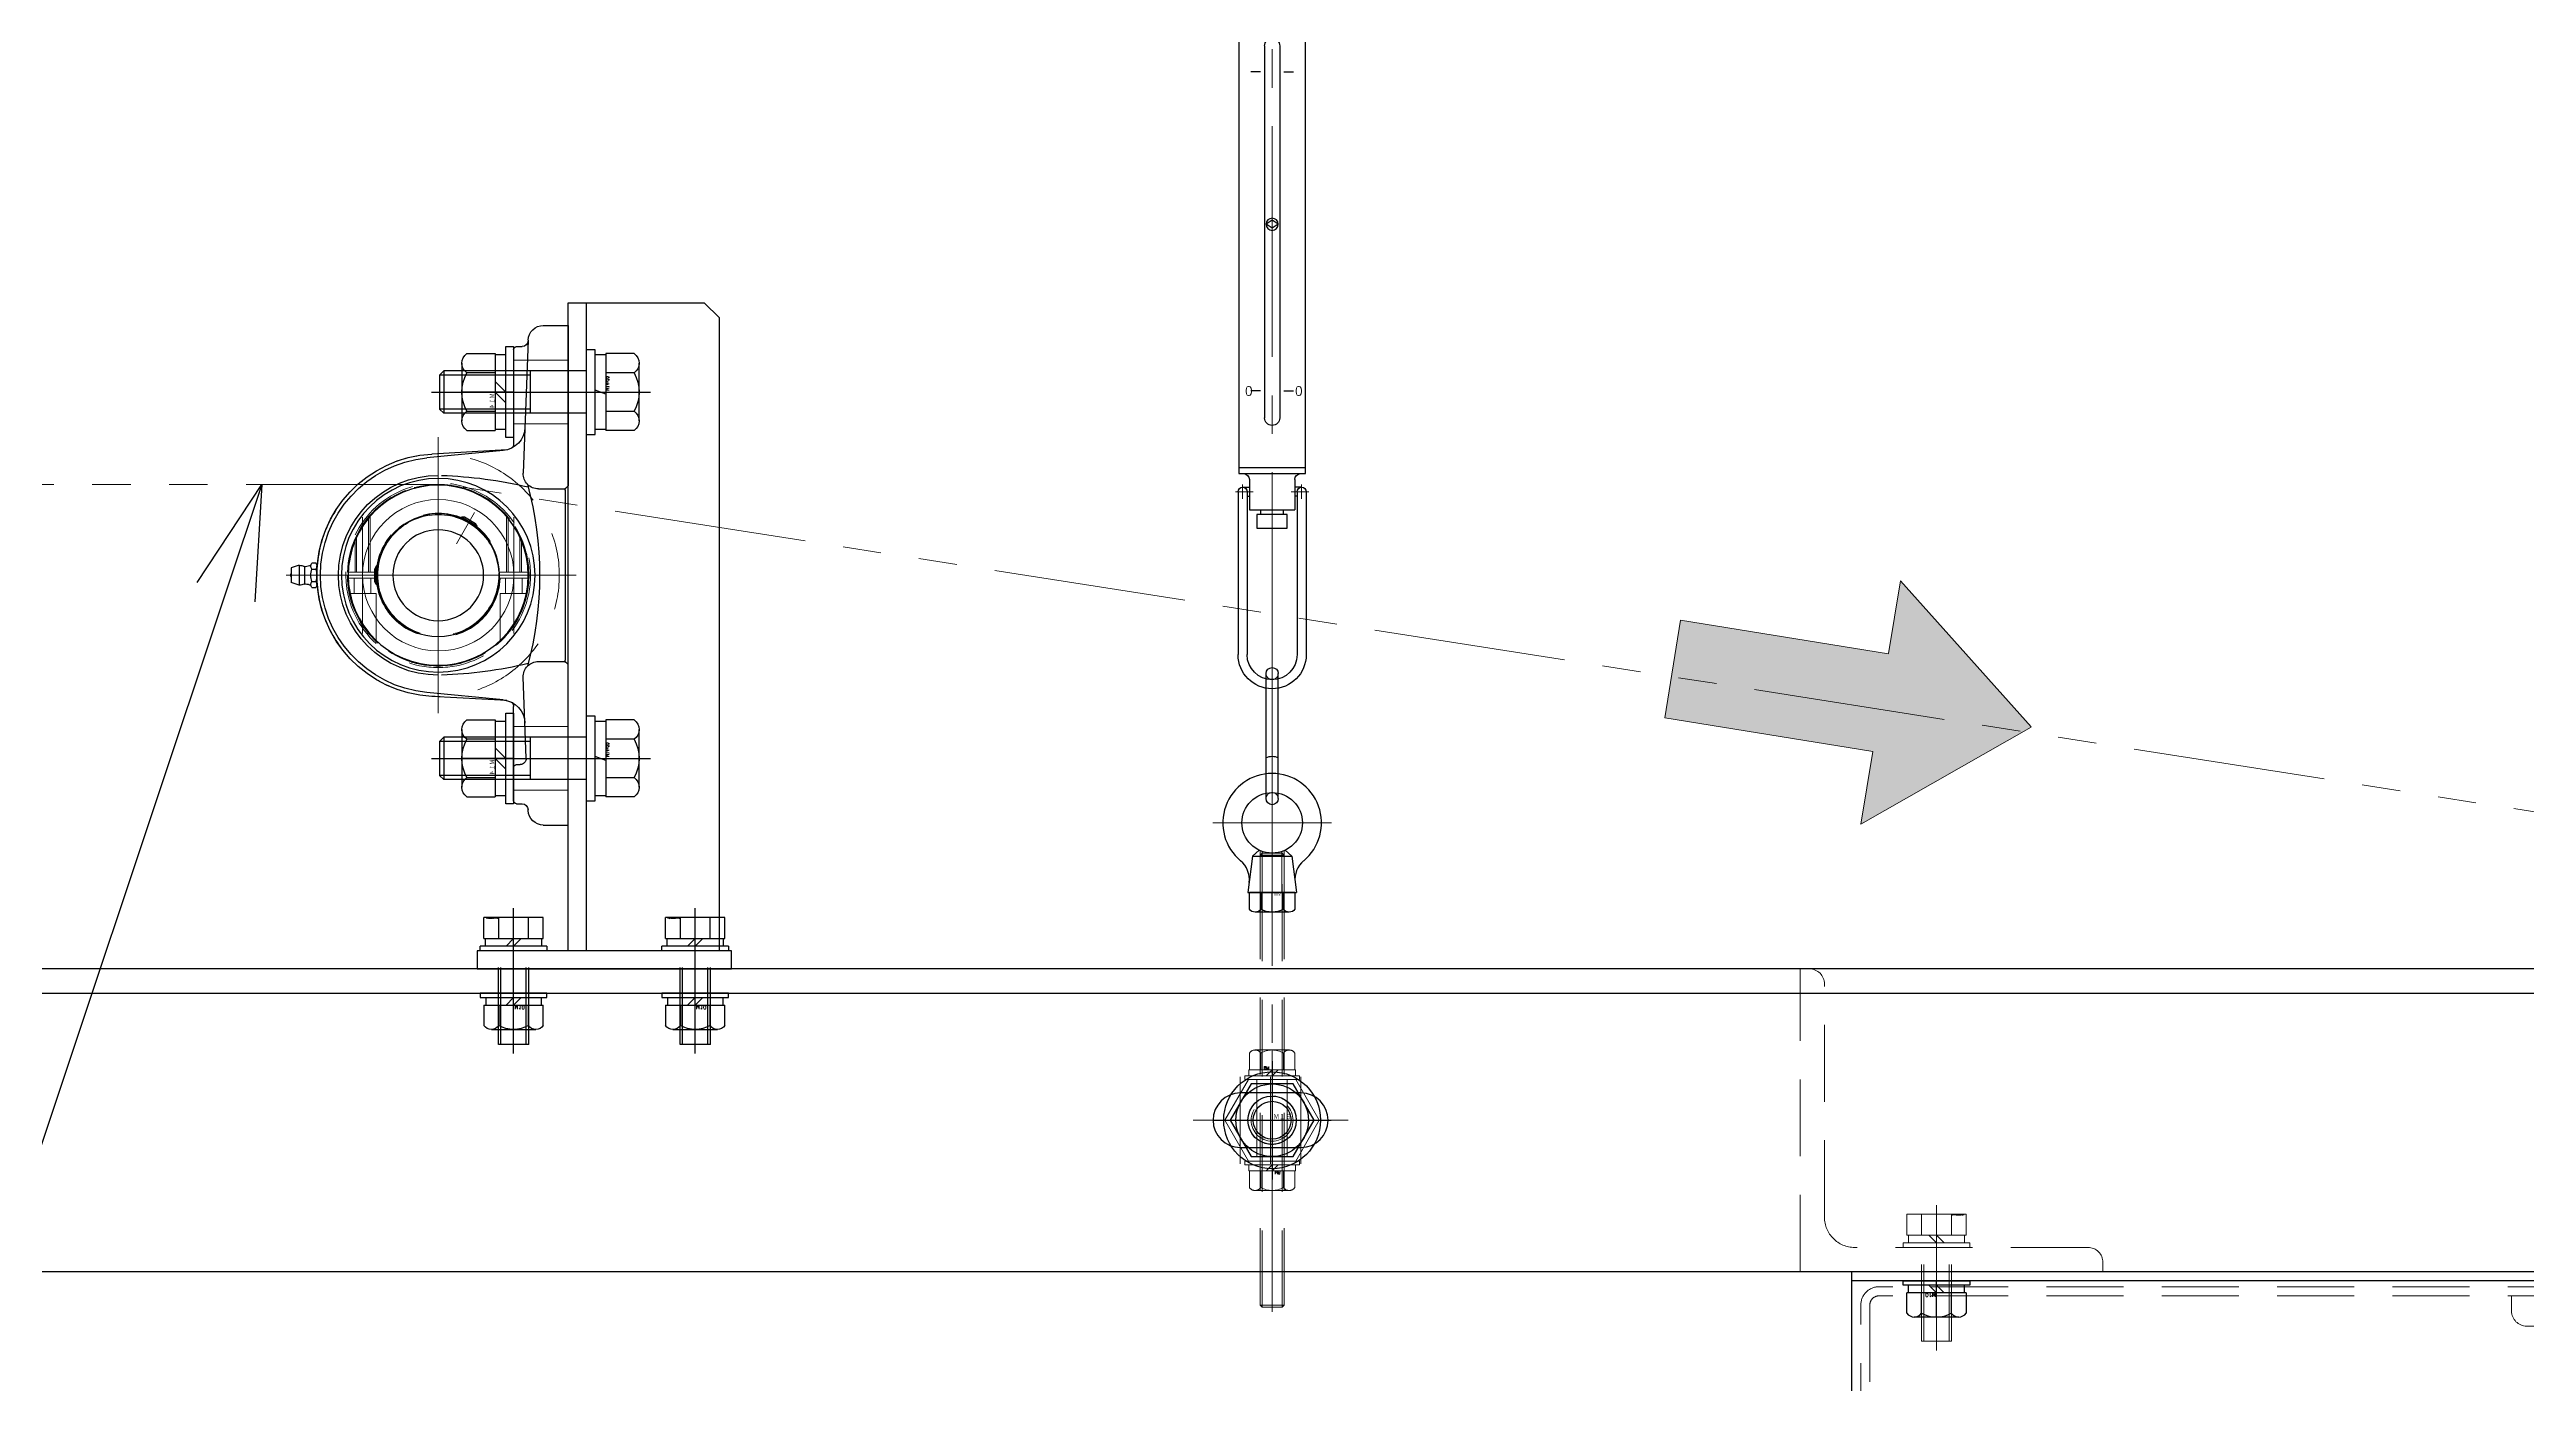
# Model space of a CAD drawing. Header units: millimetres. Extents: x -8731 to 85711, y -14522 to 31379.
# Drawn here: x 6672 to 7491, y 21304 to 21745 of the extents above; entities that cross this region are included whole.
import ezdxf
from ezdxf import colors
from ezdxf.entities.mleader import LeaderData, LeaderLine
from ezdxf.math import Vec2, Vec3

# ---------------------------------------------------------------- set-up
doc = ezdxf.new("R2010")
doc.units = ezdxf.units.MM
doc.header["$LTSCALE"] = 4
for name, pattern in [('CENTER2', [28.575, 19.05, -3.175, 3.175, -3.175]), ('HIDDEN', [9.525, 6.35, -3.175]), ('PHANTOM2', [31.75, 15.875, -3.175, 3.175, -3.175, 3.175, -3.175])]:
    doc.linetypes.add(name, pattern=pattern)
for name, color, linetype, lineweight in [('01_NORMAL', 7, 'Continuous', 25), ('04_HIDDEN', 2, 'HIDDEN', 13), ('05_CENTER', 4, 'CENTER2', 13), ('06_PHANTOM', 2, 'PHANTOM2', 13), ('08_DIM', 3, 'Continuous', 13)]:
    doc.layers.add(name, color=color, linetype=linetype, lineweight=lineweight)
doc.layers.add('10_DRAFT', color=8, linetype='Continuous', lineweight=0, plot=False)
doc.styles.add('KANJI0', font='txt.shx', dxfattribs={"width": 0.9, "height": 30, "bigfont": 'bigfont'})
doc.styles.add('KSS_TXT', font='txt.shx', dxfattribs={"bigfont": 'extfont2.shx'})
doc.styles.add('KSS_TXT_L', font='txt.shx', dxfattribs={"height": 9, "bigfont": 'extfont2.shx'})
doc.styles.get("Standard").update_dxf_attribs({"font": 'txt.shx', "bigfont": 'extfont2.shx'})

# ---------------------------------------------------------------- blocks, each defined once
blk = doc.blocks.new('16b_1_1_1')
at = {"color": 0, "linetype": 'CENTER2'}
for p, q in [((0, 19.54), (0, -19.54)), ((-19.54, 0), (19.54, 0))]:
    blk.add_line(p, q, dxfattribs=at)
at = {"color": 0}
for p, q in [((-6.92, 11.99), (-13.85, 0)), ((6.93, 11.99), (-6.92, 11.99)), ((13.85, 0), (6.93, 11.99)), ((-13.85, 0), (-6.92, -11.99)), ((6.93, -11.99), (13.85, 0)), ((-6.92, -11.99), (6.93, -11.99))]:
    blk.add_line(p, q, dxfattribs=at)
for radius in [16, 11.99, 8, 6.25]:
    blk.add_circle((0, 0), radius, dxfattribs=at)
at = {"layer": '10_DRAFT', "style": 'KANJI0', "width": 0.82}
blk.add_text('Ｍ１６', height=1.714, dxfattribs=at).set_placement((0.41, 0.18))
blk = doc.blocks.new('A$C04EE0C66_1')
at = {"color": 0}
blk.add_lwpolyline([(-7.8, 13.5), (-15.6, 0), (-7.8, -13.5), (7.79, -13.5), (15.58, 0), (7.79, 13.5)], close=True, dxfattribs=at)
for radius in [8, 6.92]:
    blk.add_circle((-0.01, 0), radius, dxfattribs=at)
at = {"layer": '04_HIDDEN'}
for p, q in [((-5.01, 13.5), (-5.01, -13.5)), ((4.99, 13.5), (4.99, -13.5))]:
    blk.add_line(p, q, dxfattribs=at)
at = {"layer": '05_CENTER'}
for p, q in [((-0.01, -19.61), (-0.01, 19.61)), ((19.61, 0), (-19.62, 0))]:
    blk.add_line(p, q, dxfattribs=at)
blk = doc.blocks.new('_Open30')
at = {"color": 0, "linetype": 'ByBlock', "lineweight": -2}
for p, q in [((-1, 0.268), (0, 0)), ((0, 0), (-1, -0.268)), ((0, 0), (-1, 0))]:
    blk.add_line(p, q, dxfattribs=at)
blk = doc.blocks.new('A$C68742FED_1')
at = {"color": 0}
for p, q in [((-2, 2), (39.3, 2)), ((-2, -2), (39.3, -2))]:
    blk.add_line(p, q, dxfattribs=at)
for centre, radius, start, end in [((-2, 0), 2, 90, 270), ((7.24, -0.02), 4.75, 335.33734, 25.17918), ((39.3, 0), 2, 270, 90)]:
    blk.add_arc(centre, radius, start, end, dxfattribs=at)
at = {"layer": '04_HIDDEN', "color": 0}
for centre, start, end in [((-2, 0), 270, 90), ((39.3, 0), 90, 270)]:
    blk.add_arc(centre, 2, start, end, dxfattribs=at)
at = {"layer": '05_CENTER', "color": 0}
blk.add_line((43.28, 0), (-7.24, 0), dxfattribs=at)
blk = doc.blocks.new('M8アイナットa_1')
at = {"color": 0}
for p, q in [((-6.54, 12), (-8, 0)), ((-6.54, 12), (-4.28, 13.96)), ((-6.54, 12), (6.54, 12)), ((6.54, 12), (4.28, 13.96)), ((6.54, 12), (8, 0)), ((-8, 0), (8, 0))]:
    blk.add_line(p, q, dxfattribs=at)
blk.add_circle((0, 23), 10, dxfattribs=at)
for centre, radius, start, end in [((0, 23), 16.3, 309.73857, 230.26143), ((-15.53, 4.31), 8, 353.07189, 50.26143), ((15.53, 4.31), 8, 129.73857, 186.92811)]:
    blk.add_arc(centre, radius, start, end, dxfattribs=at)
at = {"layer": '04_HIDDEN', "color": 0}
for p, q in [((-4, 13.83), (-4, 0)), ((-3.25, 13.54), (-3.25, 0)), ((3.25, 13.54), (3.25, 0)), ((4, 13.83), (4, 0))]:
    blk.add_line(p, q, dxfattribs=at)
at = {"layer": '05_CENTER', "color": 0}
for p, q in [((0, 42.41), (0, -2.36)), ((-19.57, 23), (19.57, 23))]:
    blk.add_line(p, q, dxfattribs=at)
blk = doc.blocks.new('A$C49BB2EA1_1')
at = {"color": 0}
for p, q in [((-4, 149.32), (-3.32, 150)), ((-4, 149.32), (-4, 0.68)), ((4, 149.32), (-4, 149.32)), ((-3.32, 150), (-3.32, 0)), ((3.32, 150), (-3.32, 150)), ((3.32, 150), (3.32, 0)), ((4, 149.32), (3.32, 150)), ((4, 149.32), (4, 0.68)), ((4, 0.68), (-4, 0.68)), ((-4, 0.68), (-3.32, 0)), ((3.32, 0), (-3.32, 0)), ((4, 0.68), (3.32, 0))]:
    blk.add_line(p, q, dxfattribs=at)
at = {"color": 0, "linetype": 'CENTER2'}
blk.add_line((0, 151.55), (0, -1.71), dxfattribs=at)
blk = doc.blocks.new('M8Nu_1_1_1')
at = {"color": 0}
for p, q in [((-7.5, 5.5), (-7.5, 0)), ((-7.5, 5.5), (-7.5, 0)), ((7.5, 0), (-7.5, 0)), ((5.62, 6.5), (-5.62, 6.5)), ((5.62, 6.5), (-5.62, 6.5)), ((-3.75, 0), (-3.75, 5.5)), ((-3.75, 0), (-3.75, 5.5)), ((3.75, 5.5), (3.75, 0)), ((3.75, 5.5), (3.75, 0)), ((7.5, 0), (7.5, 5.5)), ((7.5, 0), (7.5, 5.5))]:
    blk.add_line(p, q, dxfattribs=at)
at = {"color": 0, "linetype": 'CENTER2'}
blk.add_line((0, 6.5), (0, 0), dxfattribs=at)
at = {"color": 0}
for centre, radius, start, end in [((-5.62, 4.25), 2.25, 33.626, 146.374), ((-5.62, 4.25), 2.25, 33.626, 146.374), ((0, -1), 7.5, 60, 120), ((5.62, 4.25), 2.25, 33.626, 146.374)]:
    blk.add_arc(centre, radius, start, end, dxfattribs=at)
at = {"layer": '10_DRAFT', "style": 'KANJI0', "width": 0.82}
blk.add_text('Ｍ８', height=1, dxfattribs=at).set_placement((0.71, -0.03))
blk = doc.blocks.new('ST-10d_1')
at = {"color": 0}
for p, q in [((-271.05, 12.5), (-274.46, 2)), ((-217.05, 9), (-269.05, 9)), ((-70.05, 11), (-70.05, -11)), ((-68.05, 11), (-68.05, 11)), ((-63.55, 9.75), (-63.55, 7.5)), ((-62.05, 11.25), (-8.25, 11.25)), ((-62.05, 8.25), (-8.25, 8.25)), ((-60.55, 8.25), (-60.55, 7.5)), ((-295.05, 2), (-343.05, 2)), ((-209.31, 2.5), (-86.48, 2.5)), ((-200.74, 3.84), (-200.74, 7.03)), ((-151.71, 0), (-150.4, 2)), ((-150.4, -2), (-151.71, 0)), ((-149.1, 0), (-150.4, 2)), ((-150.4, -2), (-149.1, 0)), ((-95.34, 3.84), (-95.34, 7.03)), ((-66.05, 7.5), (-56.05, 7.5)), ((-56.05, 7.5), (-56.05, -7.5)), ((-54.52, 3.72), (-56.05, 3.72)), ((-295.05, -2), (-343.05, -2)), ((-271.05, -12.5), (-274.46, -2)), ((-209.31, -2.5), (-86.48, -2.5)), ((-200.74, -3.84), (-200.74, -7.03)), ((-95.34, -3.84), (-95.34, -7.03)), ((-66.05, -7.5), (-56.05, -7.5)), ((-63.55, -9.75), (-63.55, -7.5)), ((-60.55, -8.25), (-60.55, -7.5)), ((-54.52, -3.72), (-56.05, -3.72)), ((-217.05, -9), (-269.05, -9)), ((-62.05, -8.25), (-8.25, -8.25)), ((-62.05, -11.25), (-8.25, -11.25))]:
    blk.add_line(p, q, dxfattribs=at)
for points in [[(-271.05, 12.5), (-271.05, -12.5), (-269.05, -12.5), (-269.05, 12.5)], [(-68.05, 11), (-68.05, -11), (-217.05, -11), (-217.05, 11)], [(-272.51, 2), (-272.51, -2), (-288.55, -2), (-288.55, 2)], [(-50.05, 5), (-50.05, -5), (-54.52, -5), (-54.52, 5)]]:
    blk.add_lwpolyline(points, close=True, dxfattribs=at)
for centre, radius in [((-291.05, 0), 10), ((-343.05, 0), 2), ((-291.05, 0), 6), ((-295.05, 0), 2), ((-150.4, 0), 2)]:
    blk.add_circle(centre, radius, dxfattribs=at)
for centre, radius, start, end in [((-66.05, 9.5), 2, 180, 270), ((-62.05, 9.75), 1.5, 90, 270), ((-8.25, 0), 11.25, 270, 90), ((-8.25, 0), 8.25, 270, 90), ((-209.31, 0), 2.5, 90, 270), ((-86.48, 0), 2.5, 270, 90), ((-66.05, -9.5), 2, 90, 180), ((-62.05, -9.75), 1.5, 90, 270)]:
    blk.add_arc(centre, radius, start, end, dxfattribs=at)
blk.add_ellipse((-325.78, 0), major_axis=(0, 2), ratio=0.707107, dxfattribs=at)
at = {"layer": '05_CENTER', "color": 0}
blk.add_line((7.71, 0), (-349.94, 0), dxfattribs=at)
at = {"layer": '10_DRAFT'}
for p, q in [((-59.69, 9.75), (-64.4, 9.75)), ((-62.05, 12.11), (-62.05, 6.3)), ((-62.05, -12.11), (-62.05, -6.3)), ((-59.69, -9.75), (-64.4, -9.75))]:
    blk.add_line(p, q, dxfattribs=at)
at = {"layer": '08_DIM', "color": 0, "style": 'KSS_TXT'}
for p in [(-96.83, 9.01), (-96.83, -7.51)]:
    blk.add_text('0', height=3, rotation=270, dxfattribs=at).set_placement(p)
blk = doc.blocks.new('M8Nza_1_1_1')
at = {"color": 0}
for p, q in [((-7.5, 8.69), (-7.5, 3.2)), ((5.62, 9.7), (-5.63, 9.7)), ((-3.75, 3.2), (-3.75, 8.69)), ((3.75, 8.69), (3.75, 3.2)), ((7.5, 3.2), (7.5, 8.69)), ((-7.7, 3.2), (7.7, 3.2)), ((-7.7, 3.2), (-7.7, 1.2)), ((0, 1.2), (-2, 3.2)), ((0, 3.2), (2, 1.2)), ((7.7, 3.2), (7.7, 1.2))]:
    blk.add_line(p, q, dxfattribs=at)
at = {"color": 0, "linetype": 'CENTER2'}
blk.add_line((0, 9.7), (0, 0), dxfattribs=at)
at = {"color": 0}
blk.add_lwpolyline([(-9, 1.2), (9, 1.2), (9, 0), (-9, 0)], close=True, dxfattribs=at)
for centre, radius, start, end in [((-5.63, 7.45), 2.25, 33.626, 146.374), ((0, 2.2), 7.5, 60, 120), ((5.62, 7.45), 2.25, 33.626, 146.374)]:
    blk.add_arc(centre, radius, start, end, dxfattribs=at)
at = {"layer": '10_DRAFT', "style": 'KSS_TXT'}
blk.add_text('M8', height=1, dxfattribs=at).set_placement((0.87, 3.27))
blk = doc.blocks.new('A$C1DD32577_1')
blk.add_blockref('M8Nu_1_1_1', (-1.49, 446.43))
at = {"color": 4, "xscale": -1, "rotation": 180}
blk.add_blockref('M8アイナットa_1', (-1.49, 446.43), dxfattribs=at)
at = {"color": 4}
for name, p, rotation in [('A$C68742FED_1', (-1.49, 413.43), 270), ('ST-10d_1', (-1.49, 376.13), 90)]:
    blk.add_blockref(name, p, dxfattribs=dict(at, rotation=rotation))
at = {"layer": '04_HIDDEN'}
for name, p in [('A$C49BB2EA1_1', (-1.49, 433.43)), ('M8Nza_1_1_1', (-1.49, 535.15))]:
    blk.add_blockref(name, p, dxfattribs=at)
at = {"layer": '04_HIDDEN', "rotation": 180}
blk.add_blockref('M8Nza_1_1_1', (-1.49, 508.15), dxfattribs=at)
blk = doc.blocks.new('MUCAP206Ja_1_1_1')
at = {"color": 0}
for p, q in [((-3.3, 88.8), (-2.4, 91.5)), ((-2.4, 91.5), (2.4, 91.5)), ((3.3, 88.8), (2.4, 91.5)), ((-4.04, 83.37), (-4.04, 84.63)), ((-3.3, 88.8), (3.3, 88.8)), ((3.03, 83), (-3.03, 83)), ((-2.8, 87.05), (2.8, 87.05)), ((-2.02, 84.63), (-2.02, 83.37)), ((2.02, 84.63), (2.02, 83.37)), ((4.04, 84.63), (4.04, 83.37)), ((-3, 63.4), (-2.13, 63.9)), ((3, 63.4), (-3, 63.4)), ((-3, 62.93), (-3, 63.4)), ((-2.45, 63), (-2.45, 63.72)), ((2.13, 63.9), (-2.13, 63.9)), ((3, 63.4), (2.13, 63.9)), ((2.45, 63), (2.45, 63.72)), ((3, 62.93), (3, 63.4)), ((-41.38, 20.25), (-40.04, 45.06)), ((-41.16, 21.47), (-38.73, 46.65)), ((41.16, 21.47), (38.73, 46.65)), ((41.38, 20.25), (40.04, 45.06)), ((-18.84, 35.48), (-19.25, 35.25)), ((-19.25, 35.25), (-16.25, 30.05)), ((-19.25, 35.25), (-19.25, 34.25)), ((-18.63, 34.97), (-19.25, 34.61)), ((-19.25, 34.25), (-17.12, 30.55)), ((-16.25, 30.05), (-17.12, 30.55)), ((-16.18, 30.73), (-16.8, 30.37)), ((-15.84, 30.29), (-16.25, 30.05)), ((-75.5, 17), (-75.5, 15.19)), ((-74.5, 18), (-43.4, 18)), ((74.5, 18), (43.4, 18)), ((62.5, 17), (62.5, 15.82)), ((75.5, 17), (75.5, 15.19)), ((-77.69, 13.18), (-33.69, 14.81)), ((-28.5, 9.81), (-28.5, 1)), ((28.5, 9.81), (28.5, 1)), ((60.43, 13.82), (33.69, 14.81)), ((77.69, 13.18), (77.43, 13.19)), ((-82.5, 8.18), (-82.5, 0)), ((-82.5, 0), (-29.5, 0)), ((-29.5, 0), (-28.5, 1)), ((-28.09, 1), (28.09, 1)), ((29.5, 0), (28.5, 1)), ((82.5, 0), (29.5, 0)), ((82.5, 8.18), (82.5, 0))]:
    blk.add_line(p, q, dxfattribs=at)
for radius in [32, 29.75, 20.25, 15]:
    blk.add_circle((0, 42.9), radius, dxfattribs=at)
for centre, radius, start, end in [((0, 90.01), 1.59, 69.55499, 110.44501), ((0, 42.9), 40.1, 3.08459, 176.91541), ((-3.03, 83.44), 1.56, 49.73979, 130.26021), ((-3.03, 84.56), 1.56, 229.73979, 310.26021), ((0, 88.8), 3.3, 180, 208.06161), ((-8.79, 87.42), 6, 336.17154, 353.89834), ((-3.62, 86.87), 0.8, 353.89834, 28.06161), ((0, 79.3), 5.7, 69.22909, 110.77091), ((0, 88.7), 5.7, 249.22909, 290.77091), ((3.03, 83.44), 1.56, 49.73979, 130.26021), ((3.03, 84.56), 1.56, 229.73979, 310.26021), ((3.62, 86.87), 0.8, 151.93839, 186.10166), ((8.79, 87.42), 6, 186.10166, 203.82846), ((0, 88.8), 3.3, 331.93839, 0), ((0, 42.9), 38.91, 5.52315, 174.47685), ((0, 42.9), 33, 0, 180), ((112.94, 46.65), 146, 181.90096, 193.24508), ((-112.94, 46.65), 146, 346.75492, 358.09904), ((-74.5, 17), 1, 90, 180), ((-49.13, 22.24), 8, 272.1211, 354.47685), ((-43.4, 20), 2, 270, 312.59897), ((49.13, 22.24), 8, 185.52315, 267.8789), ((43.4, 20), 2, 227.40103, 270), ((63.5, 17), 1, 90, 180), ((74.5, 17), 1, 0, 90), ((-77.5, 8.18), 5, 92.1211, 180), ((-77.5, 15.19), 2, 272.1211, 0), ((-33.5, 9.81), 5, 0, 92.1211), ((0, 123.4), 114, 254.71535, 285.28465), ((33.5, 9.81), 5, 87.8789, 180), ((60.5, 15.82), 2, 267.8789, 0), ((77.5, 15.19), 2, 180, 267.8789), ((77.5, 8.18), 5, 0, 87.8789), ((-28.09, 0), 1, 90, 135), ((28.09, 0), 1, 45, 90)]:
    blk.add_arc(centre, radius, start, end, dxfattribs=at)
at = {"layer": '04_HIDDEN', "color": 0}
for p, q in [((-71, 18), (-71, 0)), ((-50, 18), (-50, 0)), ((50, 18), (50, 0)), ((71, 18), (71, 0))]:
    blk.add_line(p, q, dxfattribs=at)
at = {"layer": '05_CENTER', "color": 0}
for p, q in [((0, 93.11), (0, 0)), ((-45.17, 42.9), (45.17, 42.9)), ((-20.78, 30.9), (-10.39, 36.9)), ((-60.5, 23), (-60.5, -5)), ((60.5, 23), (60.5, -5))]:
    blk.add_line(p, q, dxfattribs=at)
at = {"layer": '10_DRAFT'}
blk.add_circle((0, 42.9), 25, dxfattribs=at)
blk = doc.blocks.new('M14Nza_1_1_1')
at = {"color": 0}
for p, q in [((-9.52, 17.1), (9.52, 17.1)), ((-12.7, 15.4), (-12.7, 6.1)), ((-6.35, 6.1), (-6.35, 15.4)), ((6.35, 15.4), (6.35, 6.1)), ((12.7, 15.4), (12.7, 6.1)), ((-12.7, 6.1), (12.7, 6.1)), ((-12.25, 2.6), (-12.25, 6.1)), ((-3.5, 6.1), (0, 2.6)), ((0, 6.1), (3.5, 2.6)), ((12.25, 6.1), (12.25, 2.6))]:
    blk.add_line(p, q, dxfattribs=at)
at = {"color": 0, "linetype": 'CENTER2'}
blk.add_line((0, 0), (0, 17.1), dxfattribs=at)
at = {"color": 0}
blk.add_lwpolyline([(-15, 0), (15, 0), (15, 2.6), (-15, 2.6)], close=True, dxfattribs=at)
for centre, radius, start, end in [((-9.52, 13.29), 3.81, 33.626, 146.374), ((0, 4.4), 12.7, 60, 120), ((9.52, 13.29), 3.81, 33.626, 146.374)]:
    blk.add_arc(centre, radius, start, end, dxfattribs=at)
at = {"layer": '10_DRAFT', "ltscale": 3, "style": 'KANJI0', "width": 0.82}
blk.add_text('Ｍ１４', height=1.5, dxfattribs=at).set_placement((0.39, 6.2))
blk = doc.blocks.new('A$C6FDC4AF3_1_1_1')
at = {"color": 0}
for radius in [40, 30.5, 20.5]:
    blk.add_circle((0, 0), radius, dxfattribs=at)
at = {"layer": '05_CENTER'}
for p, q in [((0, -45.6), (0, 45.6)), ((45.6, 0), (-45.6, 0))]:
    blk.add_line(p, q, dxfattribs=at)
blk = doc.blocks.new('A$C6A332CFA_1_1_1')
at = {"color": 0}
for radius in [30, 20]:
    blk.add_circle((0, 0), radius, dxfattribs=at)
at = {"layer": '01_NORMAL'}
blk.add_circle((0, 0), 15, dxfattribs=at)
at = {"layer": '10_DRAFT'}
for p, q in [((0, -34.46), (0, 34.46)), ((34.46, 0), (-34.46, 0))]:
    blk.add_line(p, q, dxfattribs=at)
blk = doc.blocks.new('SCSPJ40-12a_1_1')
at = {"color": 0}
for p, q in [((-1, 19.97), (-1, 29.98)), ((1, 19.97), (1, 29.98)), ((-1, -19.97), (-1, -29.98)), ((1, -19.97), (1, -29.98))]:
    blk.add_line(p, q, dxfattribs=at)
for radius, start, end in [(30, 91.91021, 268.08979), (30, 271.91021, 88.08979), (20, 92.86598, 267.13403), (20, 272.86599, 87.13401)]:
    blk.add_arc((0, 0), radius, start, end, dxfattribs=at)
at = {"layer": '04_HIDDEN', "color": 0}
for p, q in [((-13.18, 26.95), (-1, 26.95)), ((-11.99, 27.5), (-1, 27.5)), ((1, 27.75), (6, 27.75)), ((6, 20.5), (6, 29.39)), ((-19.84, 22.5), (-1, 22.5)), ((-19.2, 23.05), (-1, 23.05)), ((1, 22.25), (6, 22.25)), ((6, 20.5), (21.9, 20.5)), ((-19.84, -22.5), (-1, -22.5)), ((-19.2, -23.05), (-1, -23.05)), ((1, -22.25), (6, -22.25)), ((6, -20.5), (6, -29.39)), ((6, -20.5), (21.9, -20.5)), ((-13.18, -26.95), (-1, -26.95)), ((-11.99, -27.5), (-1, -27.5)), ((1, -27.75), (6, -27.75))]:
    blk.add_line(p, q, dxfattribs=at)
at = {"layer": '05_CENTER', "color": 0}
for p, q in [((-19.19, 25), (19.19, 25)), ((0, 32.3), (0, -32.3)), ((-32.3, 0), (32.3, 0)), ((-19.19, -25), (19.19, -25))]:
    blk.add_line(p, q, dxfattribs=at)
blk = doc.blocks.new('A$C235153E3_1_1')
for name in ['A$C6FDC4AF3_1_1_1', 'A$C6A332CFA_1_1_1']:
    blk.add_blockref(name, (0, 0))
at = {"color": 4}
blk.add_blockref('SCSPJ40-12a_1_1', (0, 0), dxfattribs=at)
blk = doc.blocks.new('A$C2ADC56F7_1_1_1')
at = {"layer": '10_DRAFT'}
blk.add_circle((42.9, 0), 25, dxfattribs=at)
at = {"color": 4, "rotation": 270}
blk.add_blockref('MUCAP206Ja_1_1_1', (0, 0), dxfattribs=at)
at = {"rotation": 270}
for p in [(18, 60.5), (18, -60.5)]:
    blk.add_blockref('M14Nza_1_1_1', p, dxfattribs=at)
at = {"layer": '04_HIDDEN', "rotation": 270}
blk.add_blockref('A$C235153E3_1_1', (42.9, 0), dxfattribs=at)
blk = doc.blocks.new('A$C23690BA9_1_1_1')
at = {"color": 0}
for p, q in [((20, 941), (20, 727)), ((26, 727), (26, 941)), ((70, 941), (70, 732)), ((70, 732), (65, 727)), ((20, 727), (65, 727))]:
    blk.add_line(p, q, dxfattribs=at)
blk.add_lwpolyline([(-10, 947), (74, 947), (74, 941), (-10, 941)], close=True, dxfattribs=at)
at = {"layer": '05_CENTER'}
for p, q in [((2, 931.69), (2, 955.84)), ((62, 931.69), (62, 955.84)), ((11.79, 877.5), (34.06, 877.5)), ((11.79, 756.5), (34.06, 756.5))]:
    blk.add_line(p, q, dxfattribs=at)
blk = doc.blocks.new('A$C235047F9_1_1_1')
blk.add_blockref('A$C23690BA9_1_1_1', (0, 0))
blk = doc.blocks.new('A$C3DE3586F_1_1_1')
at = {"color": 0}
for p, q in [((-9.52, 17.5), (9.52, 17.5)), ((-12.7, 15.8), (-12.7, 6.5)), ((-6.35, 6.5), (-6.35, 15.8)), ((6.35, 15.8), (6.35, 6.5)), ((12.7, 15.8), (12.7, 6.5)), ((-14, 0), (-14, 3)), ((-14, 3), (14, 3)), ((14, 0), (-14, 0)), ((12.7, 6.5), (-12.7, 6.5)), ((-12.25, 3), (-12.25, 6.5)), ((-7, 0), (-7, -47.1)), ((-0.64, 6.5), (0.64, 3)), ((7, 0), (7, -47.1)), ((12.25, 6.5), (12.25, 3)), ((14, 3), (14, 0)), ((7, -18.5), (-7, -18.5)), ((-5.6, -18.5), (-5.6, -48.5)), ((5.6, -18.5), (5.6, -48.5)), ((-7, -47.1), (-5.6, -48.5)), ((7, -47.1), (-7, -47.1)), ((5.6, -48.5), (-5.6, -48.5)), ((7, -47.1), (5.6, -48.5))]:
    blk.add_line(p, q, dxfattribs=at)
at = {"color": 0, "linetype": 'CENTER2'}
blk.add_line((0, -51.09), (0, 21.25), dxfattribs=at)
at = {"color": 0}
for centre, radius, start, end in [((-9.52, 13.69), 3.81, 33.626, 146.374), ((0, 4.8), 12.7, 60, 120), ((9.52, 13.69), 3.81, 33.626, 146.374)]:
    blk.add_arc(centre, radius, start, end, dxfattribs=at)
at = {"layer": '10_DRAFT', "ltscale": 3, "style": 'KANJI0', "width": 0.82}
blk.add_text('M14x55', height=1, dxfattribs=at).set_placement((0.53, 6.6))
blk = doc.blocks.new('A$C1A3C2C0C_1_1_1')
at = {"color": 0}
for p, q in [((-9.81, 11), (9.81, 11)), ((-9.81, 4), (-9.81, 11)), ((-4.91, 4), (-4.91, 11)), ((4.91, 4), (4.91, 11)), ((9.81, 4), (9.81, 11)), ((-11, 1.5), (11, 1.5)), ((-11, 1.5), (-11, 0)), ((9.81, 4), (-9.81, 4)), ((-9.25, 4), (-9.25, 1.5)), ((0, 1.5), (-2.5, 4)), ((0, 4), (2.5, 1.5)), ((9.25, 1.5), (9.25, 4)), ((11, 0), (11, 1.5)), ((-11, 0), (11, 0))]:
    blk.add_line(p, q, dxfattribs=at)
at = {"color": 0, "linetype": 'CENTER2'}
blk.add_line((0, -34), (0, 14), dxfattribs=at)
at = {"color": 0, "linetype": 'HIDDEN'}
for p, q in [((-5, -31), (-5, 0)), ((-4.19, -31), (-4.19, 0)), ((4.19, -31), (4.19, 0)), ((5, -31), (5, 0)), ((-5, -31), (5, -31))]:
    blk.add_line(p, q, dxfattribs=at)
at = {"layer": '10_DRAFT', "style": 'KSS_TXT_L'}
blk.add_text('BT-M10x35L,SW,PW', height=0.3, dxfattribs=at).set_placement((5.1, 10.66))
blk = doc.blocks.new('M10Nza_1_1_1')
at = {"color": 0}
for p, q in [((-9.8, 4), (-9.8, 10.69)), ((-7.35, 12), (7.35, 12)), ((-4.9, 4), (-4.9, 10.69)), ((4.9, 10.69), (4.9, 4)), ((9.8, 10.69), (9.8, 4)), ((-9.8, 4), (9.8, 4)), ((-9.2, 1.5), (-9.2, 4)), ((0, 1.5), (-2.5, 4)), ((0, 4), (2.5, 1.5)), ((9.2, 4), (9.2, 1.5))]:
    blk.add_line(p, q, dxfattribs=at)
at = {"color": 0, "linetype": 'CENTER2'}
blk.add_line((0, 12), (0, 0), dxfattribs=at)
at = {"color": 0}
blk.add_lwpolyline([(-11, 1.5), (11, 1.5), (11, 0), (-11, 0)], close=True, dxfattribs=at)
for centre, radius, start, end in [((-7.35, 9.06), 2.94, 33.626, 146.374), ((0, 2.2), 9.8, 60, 120), ((7.35, 9.06), 2.94, 33.626, 146.374)]:
    blk.add_arc(centre, radius, start, end, dxfattribs=at)
at = {"layer": '10_DRAFT', "style": 'KSS_TXT'}
blk.add_text('M10', height=1.25, dxfattribs=at).set_placement((0.26, 4.12))
blk = doc.blocks.new('A$C335A6AAC_1_1_1')
for name, p, rotation in [('A$C1A3C2C0C_1_1_1', (-48, 14), 180), ('A$C1A3C2C0C_1_1_1', (12, 14), 180), ('A$C2ADC56F7_1_1_1', (-30, -110), 180), ('A$C3DE3586F_1_1_1', (-24, -49.5), 270), ('A$C3DE3586F_1_1_1', (-24, -170.5), 270)]:
    blk.add_blockref(name, p, dxfattribs=dict(rotation=rotation))
for name, p in [('M10Nza_1_1_1', (-48, 28)), ('M10Nza_1_1_1', (12, 28)), ('A$C235047F9_1_1_1', (-50, -927))]:
    blk.add_blockref(name, p)
blk = doc.blocks.new('A$C448B04A9_1_1_1')
at = {"color": 0}
for p, q in [((3, 100), (0, 100)), ((0, 0), (0, 100)), ((8, 18), (8, 95)), ((0, 0), (100, 0)), ((95, 8), (18, 8)), ((100, 3), (100, 0))]:
    blk.add_line(p, q, dxfattribs=at)
for centre, radius, start, end in [((3, 95), 5, 0, 90), ((18, 18), 10, 180, 270), ((95, 3), 5, 0, 90)]:
    blk.add_arc(centre, radius, start, end, dxfattribs=at)
blk = doc.blocks.new('A$C2B5B3F11_1_1_1')
at = {"color": 0}
blk.add_line((50, -858), (2550, -858), dxfattribs=at)
blk.add_lwpolyline([(50, -950), (2550, -950), (2550, -850), (50, -850)], close=True, dxfattribs=at)
blk.add_lwpolyline([(1875, -909), (1895, -909, 1), (1895, -891), (1875, -891, 1)], format="xyb", close=True, dxfattribs=at)
at = {"layer": '05_CENTER'}
for p, q in [((1634.9, -838.72), (1634.9, -869.12)), ((1694.9, -838.72), (1694.9, -869.12)), ((1875, -914.38), (1875, -885.62)), ((1885, -914.38), (1885, -885.62)), ((1895, -914.38), (1895, -885.62)), ((1910.59, -900), (1859.41, -900)), ((2105, -933.78), (2105, -958.24))]:
    blk.add_line(p, q, dxfattribs=at)
at = {"layer": '04_HIDDEN'}
blk.add_blockref('A$C448B04A9_1_1_1', (2060, -950), dxfattribs=at)
blk = doc.blocks.new('A$C630344D5_1_1_1')
at = {"color": 0}
blk.add_lwpolyline([(1160, 150.2), (280, 150.2, -0.037623), (275.52, 150.54), (28.38, 187.87, 1.096072), (6.32, -189.89), (309, -179.82, -0.030069), (312.61, -179.91), (1997.39, -326.79, 0.610481), (2025.81, -281.61), (1921.29, -105.09, -0.309422), (1923.51, -71.27), (2106.95, 162.34, 0.68117), (2034, 286.77), (1164.64, 150.56, -0.038872), (1160, 150.2)], format="xyb", dxfattribs=at)
at = {"layer": '10_DRAFT'}
for p, q in [((1165.43, 180.2), (1154.57, 180.2)), ((1160, 174.77), (1160, 185.63))]:
    blk.add_line(p, q, dxfattribs=at)
blk = doc.blocks.new('A$C67E3024E_1_1_1')
at = {"layer": '08_DIM'}
blk.add_hatch(color=256, dxfattribs=at).paths.add_polyline_path([(8.4, 2.72), (8.4, 6.8), (-0.01, 0.01), (8.4, -6.78), (8.4, -2.72), (20, -2.72), (20, 2.72)])
for p, q in [((0, 0.02), (8.4, 6.8)), ((8.4, 6.8), (8.4, 2.74)), ((8.4, 2.72), (20, 2.72)), ((20, -2.72), (20, 2.72)), ((0, 0), (8.4, -6.78)), ((8.4, -6.78), (8.4, -2.72)), ((8.4, -2.72), (20, -2.72))]:
    blk.add_line(p, q, dxfattribs=at)
blk = doc.blocks.new('A$C60F5148B_1_1')
at = {"color": 0}
for p, q in [((-528, 595), (-570, 595)), ((-570, 595), (-570, 592)), ((-570, 592), (-528, 592)), ((-528, 597), (28, 597)), ((28, 595), (65, 595)), ((65, 592), (28, 592)), ((65, 595), (65, 592)), ((-528, 3), (28, 3))]:
    blk.add_line(p, q, dxfattribs=at)
blk.add_lwpolyline([(28, 0), (-528, 0), (-528, 600), (28, 600)], close=True, dxfattribs=at)
at = {"layer": '04_HIDDEN'}
for p, q in [((-557.5, 595), (-557.5, 592)), ((-546.5, 595), (-546.5, 592)), ((-525, 589), (-525, 11)), ((-522, 11), (-522, 589)), ((22, 11), (22, 589)), ((25, 589), (25, 11)), ((-195, 18), (-305, 18)), ((-310, 13), (-310, 8)), ((-190, 8), (-190, 13)), ((-519, 8), (19, 8)), ((-519, 5), (19, 5))]:
    blk.add_line(p, q, dxfattribs=at)
for centre, radius in [((-250, 495), 92.5), ((-278.7, 564.29), 9.5), ((-221.3, 564.29), 9.5), ((-319.29, 523.7), 9.5), ((-250, 495), 44.55), ((-250, 495), 41.55), ((-180.71, 523.7), 9.5), ((-319.29, 466.3), 9.5), ((-180.71, 466.3), 9.5), ((-278.7, 425.71), 9.5), ((-221.3, 425.71), 9.5), ((-250, 350), 60)]:
    blk.add_circle(centre, radius, dxfattribs=at)
for centre, radius, start, end in [((-528, 589), 6, 0, 90), ((-528, 589), 3, 0, 90), ((28, 589), 6, 90, 180), ((28, 589), 3, 90, 180), ((-305, 13), 5, 90, 180), ((-195, 13), 5, 0, 90), ((-519, 11), 6, 180, 270), ((-519, 11), 3, 180, 270), ((19, 11), 6, 270, 0), ((19, 11), 3, 270, 0)]:
    blk.add_arc(centre, radius, start, end, dxfattribs=at)
at = {"layer": '05_CENTER'}
for p, q in [((-375, 588.77), (-375, 608.16)), ((-250, -12.79), (-250, 611.63)), ((-125, 588.77), (-125, 608.16)), ((-552, 583.77), (-552, 603.16)), ((-284.49, 578.26), (-272.92, 550.32)), ((-215.51, 578.26), (-227.08, 550.32)), ((-333.26, 529.49), (-305.32, 517.92)), ((-166.74, 529.49), (-194.68, 517.92)), ((-350.61, 495), (-149.39, 495)), ((-333.26, 460.51), (-305.32, 472.08)), ((-166.74, 460.51), (-194.68, 472.08)), ((-284.49, 411.74), (-272.92, 439.68)), ((-215.51, 411.74), (-227.08, 439.68)), ((-328.85, 350), (-171.15, 350)), ((-500, -8.24), (-500, 11.15)), ((0, -8.24), (0, 11.15))]:
    blk.add_line(p, q, dxfattribs=at)
blk.add_circle((-250, 495), 75, dxfattribs=at)
at = {"layer": '06_PHANTOM', "color": 4}
blk.add_line((22, 485), (-522, 485), dxfattribs=at)
blk = doc.blocks.new('A$C466E3537_1')
at = {"color": 0}
for p, q in [((273.18, 184.71), (530.89, 224.53)), ((577, 185), (577, 0)), ((277, 135), (462, 135)), ((487, 110), (487, 65)), ((487, 65), (457, 35)), ((457, 15), (457, 35)), ((-75, 12.5), (-76, 11.5)), ((-76, 11.5), (-76, 0)), ((0, 12.5), (-75, 12.5)), ((-75, 12.5), (-75, 4)), ((0, 14), (1, 15)), ((0, -14), (0, 14)), ((1, 15), (1, -15)), ((526, 15), (1, 15)), ((526, -15), (526, 15)), ((527, 14), (526, 15)), ((527, 14), (527, -14)), ((-76, 4), (-20, 4)), ((-76, -11.5), (-76, 0)), ((577, 0), (577, -185)), ((-76, -4), (-20, -4)), ((-75, -12.5), (-75, -4)), ((-75, -12.5), (-76, -11.5)), ((0, -12.5), (-75, -12.5)), ((1, -15), (0, -14)), ((1, -15), (526, -15)), ((457, -35), (457, -15)), ((527, -14), (526, -15)), ((487, -65), (457, -35)), ((487, -110), (487, -65)), ((277, -135), (462, -135)), ((273.18, -184.71), (530.89, -224.53))]:
    blk.add_line(p, q, dxfattribs=at)
at = {"color": 3}
for points in [[(457, 15), (455, 15), (457, 17), (457, 17)], [(457, -15), (455, -15), (457, -17), (457, -17)]]:
    blk.add_lwpolyline(points, close=True, dxfattribs=at)
at = {"color": 0}
for centre, radius, start, end in [((537, 185), 40, 360, 98.78449), ((277, 160), 25, 98.78449, 270), ((462, 110), 25, 0, 90), ((-20, 0), 4, 270, 90), ((462, -110), 25, 270, 0), ((277, -160), 25, 90, 261.21551), ((537, -185), 40, 261.21551, 0)]:
    blk.add_arc(centre, radius, start, end, dxfattribs=at)
at = {"layer": '04_HIDDEN'}
for p, q in [((457, 15), (457, -15)), ((-75, -4), (-75, 4))]:
    blk.add_line(p, q, dxfattribs=at)
at = {"layer": '04_HIDDEN', "ltscale": 5}
for p, q in [((-60, 4), (-76, 4)), ((-56, 3.25), (-76, 3.25)), ((-60, -4), (-60, 4)), ((-54.12, 0), (-56, 3.25)), ((-56, -3.25), (-56, 3.25)), ((-56, -3.25), (-54.12, 0)), ((-76, -3.25), (-56, -3.25)), ((-76, -4), (-60, -4))]:
    blk.add_line(p, q, dxfattribs=at)
at = {"layer": '05_CENTER'}
blk.add_line((-81.49, 0), (585.26, 0), dxfattribs=at)
at = {"layer": '10_DRAFT'}
for p, q in [((537, 196.09), (537, 173.91)), ((548.09, 185), (525.91, 185)), ((277, 171.09), (277, 148.91)), ((288.09, 160), (265.91, 160)), ((277, -171.09), (277, -148.91)), ((288.09, -160), (265.91, -160)), ((537, -196.09), (537, -173.91)), ((548.09, -185), (525.91, -185))]:
    blk.add_line(p, q, dxfattribs=at)
blk = doc.blocks.new('A$C68303443_1_1')
for name, p in [('A$C60F5148B_1_1', (500, 0)), ('M10Nza_1_1_1', (500, 3))]:
    blk.add_blockref(name, p)
at = {"layer": '04_HIDDEN'}
for name, p, rotation in [('A$C466E3537_1', (250, 617), 270), ('A$C1A3C2C0C_1_1_1', (500, -8), 180)]:
    blk.add_blockref(name, p, dxfattribs=dict(at, rotation=rotation))

msp = doc.modelspace()

# ---------------------------------------------------------------- block references
for name, p in [('A$C2B5B3F11_1_1_1', (5190.6226, 22290.939)), ('16b_1_1_1', (7076.12623, 21390.939))]:
    msp.add_blockref(name, p)
at = {"xscale": -1, "rotation": 180}
for name, p in [('A$C1DD32577_1', (7077.62057, 21912.59009)), ('A$C335A6AAC_1_1_1', (6873.52259, 21460.939))]:
    msp.add_blockref(name, p, dxfattribs=at)
at = {"xscale": -5.999999999999999, "yscale": 5.999999999999999, "zscale": 5.999999999999999, "rotation": 350.8006521127662}
msp.add_blockref('A$C67E3024E_1_1_1', (7326.92401, 21520.79482), dxfattribs=at)
at = {"rotation": 180}
msp.add_blockref('A$C68303443_1_1', (7795.6226, 21340.939), dxfattribs=at)
at = {"layer": '04_HIDDEN'}
msp.add_blockref('A$C04EE0C66_1', (7076.13349, 21390.939), dxfattribs=at)
at = {"layer": '06_PHANTOM', "color": 6, "xscale": -1, "rotation": 180}
msp.add_blockref('A$C630344D5_1_1_1', (5640.6226, 21751.139), dxfattribs=at)

# ---------------------------------------------------------------- leaders
at = {"layer": '08_DIM', "color": 4}
ml = msp.add_multileader_mtext('Standard', dxfattribs=at)
ml.set_content('濾布(市販品)\\P長さ：5440mm､幅：1900mm -1個', color=4)
ml.set_leader_properties()
ml.set_arrow_properties(name='OPEN30')
ml.build(insert=Vec2(0, 0))
ml.multileader.update_dxf_attribs({"text_left_attachment_type": 6, "text_right_attachment_type": 6, "dogleg_length": 0.36, "arrow_head_size": 37.5, "scale": 15})
ctx = ml.context
ctx.base_point, ctx.scale, ctx.char_height, ctx.arrow_head_size, ctx.landing_gap_size, ctx.plane_origin = Vec3(5528.91221, 21042.68485), 15, 45, 37.5, 30, Vec3(5349.82298, 16016.66787)
ctx.left_attachment, ctx.right_attachment, ctx.text_align_type = 6, 6, 2
notes = []
notes.append((ctx, [(0, (1, 1, 0), (6555.81221, 21042.68485), (-1, 0), 5.4, [(0, [(6742.34249, 21600.939)], 0, [])])]))
ctx.mtext.insert, ctx.mtext.alignment, ctx.mtext.flow_direction = Vec3(6520.41221, 21096.68485), 3, 5
for ctx, leaders in notes:
    for number, flags, end, landing, length, lines in leaders:
        leader = LeaderData()
        leader.index, (leader.has_last_leader_line, leader.has_dogleg_vector, leader.attachment_direction) = number, flags
        leader.last_leader_point, leader.dogleg_vector, leader.dogleg_length = Vec3(end), Vec3(landing), length
        for number, points, colour, breaks in lines:
            line = LeaderLine()
            line.index, line.vertices, line.color, line.breaks = number, Vec3.list(points), colors.encode_raw_color(colour), breaks
            leader.lines.append(line)
        ctx.leaders.append(leader)

doc.saveas('drawing.dxf')
